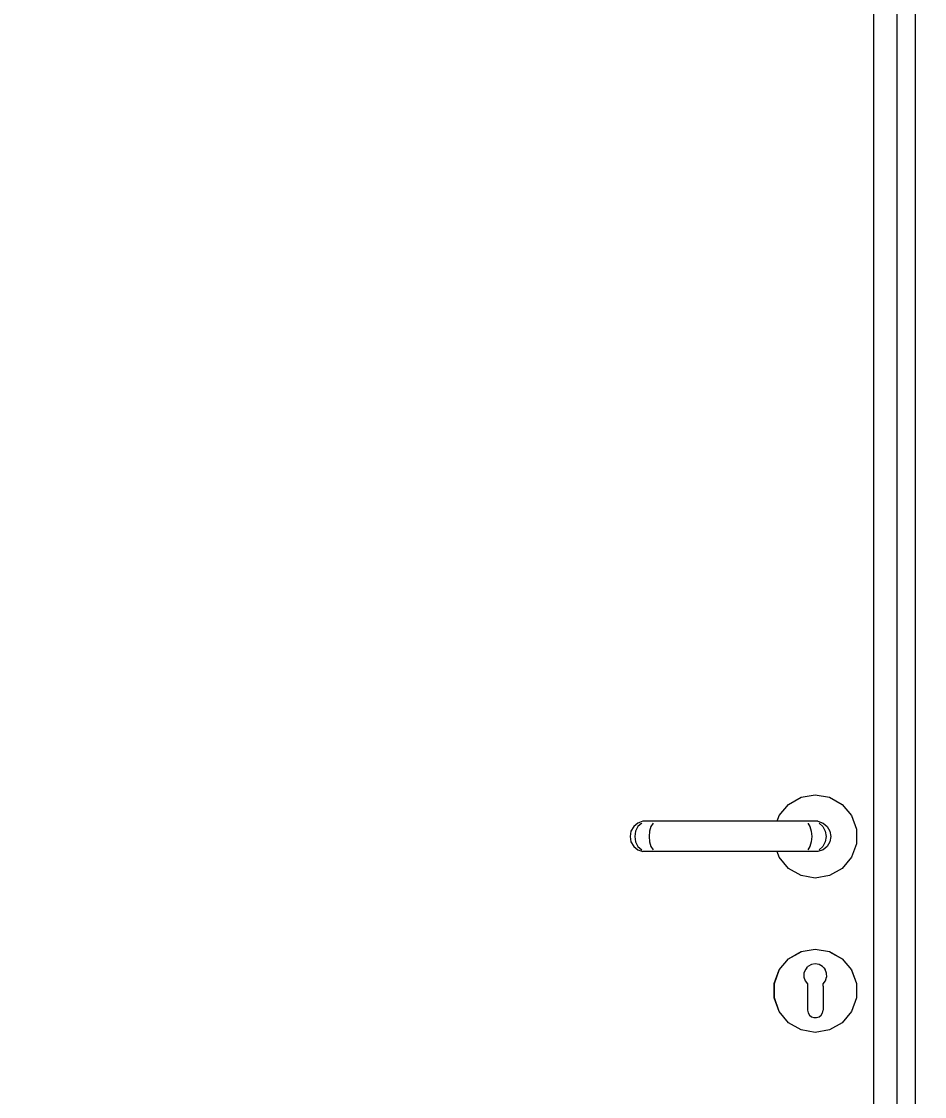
# Model space of a CAD drawing. Header units: millimetres. Extents: x -15634 to 67596, y -3027 to 55843.
# Drawn here: x 31552 to 32137, y 36227 to 36924 of the extents above; entities that cross this region are included whole.
import ezdxf

# ---------------------------------------------------------------- set-up
doc = ezdxf.new("R2010")
doc.units = ezdxf.units.MM
doc.header["$MEASUREMENT"] = 0
doc.set_wipeout_variables(frame=1)
doc.linetypes.add('Wipeout_Contour', pattern=[1000, 0, -1000])
doc.layers.add('Dimensioning - General', color=7, linetype='Continuous')
doc.layers.add('Structural - Bearing', color=7, linetype='Continuous')
for name, color, linetype, lineweight, true_color in [('Dimensioning - General_Pen_No__61', 7, 'Continuous', 20, 0x6a6a6a), ('Dimensioning - General_Pen_No__88', 7, 'Continuous', 20, 0xfd4435), ('Structural - Bearing_Pen_No__82', 7, 'Continuous', 20, 0xaaaaaa)]:
    doc.layers.add(name, color=color, linetype=linetype, lineweight=lineweight, true_color=true_color)
doc.styles.add('GENERATED_STYLE_6', font='calibril.ttf')
doc.dimstyles.new('GENERATED_STYLE__3', dxfattribs={"dimtxt": 195.999997, "dimasz": 106.4, "dimexe": 0.18, "dimexo": 0.0625, "dimgap": 0.09, "dimtad": 1, "dimdec": 0, "dimlfac": 0.1, "dimzin": 0, "dimdsep": 46, "dimtxsty": 'GENERATED_STYLE_6', "dimblk": 'ARROWHEAD_2', "dimblk1": 'ARROWHEAD_2', "dimblk2": 'ARROWHEAD_2', "dimcen": 0.09, "dimse1": 1, "dimse2": 1, "dimclrd": 256, "dimclre": 256, "dimclrt": 256, "dimadec": 0, "dimazin": 0, "dimtfac": 1, "dimtdec": 4, "dimtmove": 0, "dimatfit": 3, "dimfxl": 1, "dimtolj": 1, "dimtzin": 0, "dimarcsym": 0})

# ---------------------------------------------------------------- blocks, each defined once
blk = doc.blocks.new('*D155')
at = {"layer": 'Dimensioning - General_Pen_No__61', "color": 251, "linetype": 'Continuous', "lineweight": 20, "true_color": 0x6a6a6a, "transparency": 16777216}
for p, q in [((34964.93, 38036.02), (35104.93, 37955.19)), ((35139.93, 37995.6), (34929.93, 37995.6)), ((35034.93, 35295.6), (35034.93, 37995.6)), ((34964.93, 35336.02), (35104.93, 35255.19)), ((35139.93, 35295.6), (34929.93, 35295.6))]:
    blk.add_line(p, q, dxfattribs=at)
at = {"layer": 'Dimensioning - General_Pen_No__88', "color": 20, "lineweight": 20, "true_color": 0xfd4435, "transparency": 16777216, "char_height": 196, "attachment_point": 7, "rotation": 90, "style": 'GENERATED_STYLE_6'}
for s, insert in [('\\A1;{\\pql;\\fCalibri Light|b0|i0|c0|p34;20}', (34995.73, 37637.36)), ('\\A1;{\\pql;\\fCalibri Light|b0|i0|c0|p34;270}', (34995.73, 36407.27))]:
    blk.add_mtext(s, dxfattribs=dict(at, insert=insert))
blk = doc.blocks.new('ARROWHEAD_2')
at = {"color": 0, "linetype": 'Continuous', "lineweight": 0}
for p, q in [((-0.3781, -0.655), (0.3781, 0.655)), ((0, 0), (-1, 0))]:
    blk.add_line(p, q, dxfattribs=at)
blk = doc.blocks.new('*D203')
at = {"layer": 'Dimensioning - General_Pen_No__61', "color": 251, "linetype": 'Continuous', "lineweight": 20, "true_color": 0x6a6a6a, "transparency": 16777216}
for p, q in [((35514.93, 38036.02), (35654.93, 37955.19)), ((35689.93, 37995.6), (35479.93, 37995.6)), ((35584.93, 35295.6), (35584.93, 37995.6)), ((35514.93, 35336.02), (35654.93, 35255.19)), ((35689.93, 35295.6), (35479.93, 35295.6))]:
    blk.add_line(p, q, dxfattribs=at)
at = {"layer": 'Dimensioning - General_Pen_No__88', "color": 20, "lineweight": 20, "true_color": 0xfd4435, "transparency": 16777216, "char_height": 196, "attachment_point": 7, "rotation": 90, "style": 'GENERATED_STYLE_6'}
for s, insert in [('\\A1;{\\pql;\\fCalibri Light|b0|i0|c0|p34;20}', (35545.73, 37637.36)), ('\\A1;{\\pql;\\fCalibri Light|b0|i0|c0|p34;270}', (35545.73, 36407.27))]:
    blk.add_mtext(s, dxfattribs=dict(at, insert=insert))
blk = doc.blocks.new('*D228')
at = {"layer": 'Dimensioning - General_Pen_No__61', "color": 251, "linetype": 'Continuous', "lineweight": 20, "true_color": 0x6a6a6a, "transparency": 16777216}
for p, q in [((36064.93, 38236.02), (36204.93, 38155.19)), ((36239.93, 38195.6), (36029.93, 38195.6)), ((36134.93, 35295.6), (36134.93, 38195.6)), ((36064.93, 35336.02), (36204.93, 35255.19)), ((36239.93, 35295.6), (36029.93, 35295.6))]:
    blk.add_line(p, q, dxfattribs=at)
at = {"layer": 'Dimensioning - General_Pen_No__88', "color": 20, "lineweight": 20, "true_color": 0xfd4435, "transparency": 16777216, "insert": (36095.73, 36507.27), "char_height": 196, "attachment_point": 7, "rotation": 90, "style": 'GENERATED_STYLE_6'}
blk.add_mtext('\\A1;{\\pql;\\fCalibri Light|b0|i0|c0|p34;290}', dxfattribs=at)

msp = doc.modelspace()

# ---------------------------------------------------------------- wipeouts: each hides what was drawn before it
at = {"color": 254, "linetype": 'Wipeout_Contour', "lineweight": 0, "ltscale": 194323.521537}
msp.add_wipeout([(32119.37, 35395.6), (32131.37, 35395.6), (32131.37, 37482.6), (32119.37, 37470.6)], dxfattribs=at).dxf.layer = 'Structural - Bearing'
at = {"color": 254, "linetype": 'Wipeout_Contour', "lineweight": 0, "ltscale": 1309718.825247145}
msp.add_wipeout([(32041.66, 36385.76), (32042.98, 36382.1), (32049.01, 36374.92), (32057.13, 36370.23), (32066.37, 36368.6), (32075.6, 36370.23), (32083.72, 36374.92), (32089.75, 36382.1), (32092.96, 36390.92), (32092.96, 36400.29), (32089.75, 36409.1), (32083.72, 36416.29), (32075.6, 36420.98), (32066.37, 36422.6), (32057.13, 36420.98), (32049.01, 36416.29), (32042.98, 36409.1), (32041.66, 36405.45), (32068.1, 36405.45), (32071.37, 36404.26), (32074.03, 36402.03), (32075.76, 36399.02), (32076.37, 36395.6), (32075.76, 36392.18), (32074.03, 36389.18), (32071.37, 36386.94), (32068.1, 36385.76)], dxfattribs=at).dxf.layer = 'Structural - Bearing'
at = {"color": 254, "linetype": 'Wipeout_Contour', "lineweight": 0, "ltscale": 339057.299187}
msp.add_wipeout([(32059.95, 36309.39), (32060.93, 36310.53), (32057.17, 36320.88), (32049.08, 36316.21), (32059, 36304.39), (32058.98, 36304.44), (32059.04, 36307)], dxfattribs=at).dxf.layer = 'Structural - Bearing'
at = {"color": 254, "linetype": 'Wipeout_Contour', "lineweight": 0, "ltscale": 242071.835544}
msp.add_wipeout([(32057.17, 36270.33), (32061.51, 36282.27), (32061.37, 36283.1), (32061.37, 36289.65), (32049.08, 36275)], dxfattribs=at).dxf.layer = 'Structural - Bearing'

# ---------------------------------------------------------------- next in the draw order: linework, layer by layer
at = {"layer": 'Structural - Bearing_Pen_No__82', "color": 253, "linetype": 'Continuous', "lineweight": 20, "true_color": 0xaaaaaa}
for p, q in [((32049.01, 36416.29), (32057.13, 36420.98)), ((32057.13, 36420.98), (32066.37, 36422.6)), ((32066.37, 36422.6), (32075.6, 36420.98)), ((32075.6, 36420.98), (32083.72, 36416.29)), ((32042.98, 36409.1), (32049.01, 36416.29)), ((32083.72, 36416.29), (32089.75, 36409.1)), ((32089.75, 36409.1), (32092.96, 36400.29)), ((32092.96, 36400.29), (32092.96, 36390.92)), ((32092.96, 36390.92), (32089.75, 36382.1)), ((32049.01, 36374.92), (32042.98, 36382.1)), ((32089.75, 36382.1), (32083.72, 36374.92)), ((32057.13, 36370.23), (32049.01, 36374.92)), ((32083.72, 36374.92), (32075.6, 36370.23)), ((32066.37, 36368.6), (32057.13, 36370.23)), ((32075.6, 36370.23), (32066.37, 36368.6))]:
    msp.add_line(p, q, dxfattribs=at)

# ---------------------------------------------------------------- next in the draw order: wipeouts: each hides what was drawn before it
at = {"color": 254, "linetype": 'Wipeout_Contour', "lineweight": 0, "ltscale": 194452.61745}
msp.add_wipeout([(32181.37, 35395.6), (32181.37, 37532.6), (32131.37, 37482.6), (32131.37, 35395.6)], dxfattribs=at).dxf.layer = 'Structural - Bearing'
at = {"color": 254, "linetype": 'Wipeout_Contour', "lineweight": 0, "ltscale": 194255.923452}
msp.add_wipeout([(32104.37, 37455.6), (32104.37, 35395.6), (32119.37, 35395.6), (32119.37, 37455.6)], dxfattribs=at).dxf.layer = 'Structural - Bearing'
at = {"color": 254, "linetype": 'Wipeout_Contour', "lineweight": 0, "ltscale": 194060.074242}
msp.add_wipeout([(32065.91, 36405.45), (32068.84, 36404.26), (32071.37, 36404.26), (32068.1, 36405.45)], dxfattribs=at).dxf.layer = 'Structural - Bearing'
at = {"color": 254, "linetype": 'Wipeout_Contour', "lineweight": 0, "ltscale": 194043.012503}
msp.add_wipeout([(32073.32, 36395.6), (32072.78, 36392.18), (32075.76, 36392.18), (32076.37, 36395.6)], dxfattribs=at).dxf.layer = 'Structural - Bearing'
at = {"color": 254, "linetype": 'Wipeout_Contour', "lineweight": 0, "ltscale": 290588.113515}
msp.add_wipeout([(32059.79, 36302.02), (32059, 36304.39), (32049.08, 36316.21), (32043.07, 36309.05), (32061.37, 36298.49), (32061.37, 36300)], dxfattribs=at).dxf.layer = 'Structural - Bearing'
at = {"color": 254, "linetype": 'Wipeout_Contour', "lineweight": 0, "ltscale": 193660.831416}
msp.add_wipeout([(32061.37, 36289.65), (32061.37, 36292.72), (32043.07, 36282.15), (32049.08, 36275)], dxfattribs=at).dxf.layer = 'Structural - Bearing'

# ---------------------------------------------------------------- next in the draw order: linework, layer by layer
at = {"layer": 'Structural - Bearing_Pen_No__82', "color": 253, "linetype": 'Continuous', "lineweight": 20, "true_color": 0xaaaaaa}
for p, q in [((32131.37, 35395.6), (32131.37, 37482.6)), ((32119.37, 35395.6), (32119.37, 37470.6)), ((32104.37, 35395.6), (32104.37, 37455.6))]:
    msp.add_line(p, q, dxfattribs=at)

# ---------------------------------------------------------------- next in the draw order: wipeouts: each hides what was drawn before it
at = {"color": 254, "linetype": 'Wipeout_Contour', "lineweight": 0, "ltscale": 194062.362443}
msp.add_wipeout([(32068.84, 36404.26), (32071.23, 36402.03), (32074.03, 36402.03), (32071.37, 36404.26)], dxfattribs=at).dxf.layer = 'Structural - Bearing'
at = {"color": 254, "linetype": 'Wipeout_Contour', "lineweight": 0, "ltscale": 194030.448756}
msp.add_wipeout([(32072.78, 36392.18), (32071.23, 36389.18), (32074.03, 36389.18), (32075.76, 36392.18)], dxfattribs=at).dxf.layer = 'Structural - Bearing'
at = {"color": 254, "linetype": 'Wipeout_Contour', "lineweight": 0, "ltscale": 193760.297769}
msp.add_wipeout([(32049.01, 36316.29), (32049.08, 36316.21), (32057.17, 36320.88), (32057.13, 36320.98)], dxfattribs=at).dxf.layer = 'Structural - Bearing'

# ---------------------------------------------------------------- next in the draw order: wipeouts: each hides what was drawn before it
at = {"color": 254, "linetype": 'Wipeout_Contour', "lineweight": 0, "ltscale": 194060.002928}
msp.add_wipeout([(32071.23, 36402.03), (32072.78, 36399.02), (32075.76, 36399.02), (32074.03, 36402.03)], dxfattribs=at).dxf.layer = 'Structural - Bearing'
at = {"color": 254, "linetype": 'Wipeout_Contour', "lineweight": 0, "ltscale": 194017.081579}
msp.add_wipeout([(32071.23, 36389.18), (32068.84, 36386.94), (32071.37, 36386.94), (32074.03, 36389.18)], dxfattribs=at).dxf.layer = 'Structural - Bearing'
at = {"color": 254, "linetype": 'Wipeout_Contour', "lineweight": 0, "ltscale": 290662.234669}
msp.add_wipeout([(32061.62, 36311.33), (32063.85, 36312.59), (32066.37, 36313.03), (32066.37, 36322.5), (32057.17, 36320.88), (32060.93, 36310.53)], dxfattribs=at).dxf.layer = 'Structural - Bearing'

# ---------------------------------------------------------------- next in the draw order: wipeouts: each hides what was drawn before it
at = {"color": 254, "linetype": 'Wipeout_Contour', "lineweight": 0, "ltscale": 194048.061122}
msp.add_wipeout([(32059.77, 36405.45), (32061.46, 36404.26), (32068.84, 36404.26), (32065.91, 36405.45)], dxfattribs=at).dxf.layer = 'Structural - Bearing'
at = {"color": 254, "linetype": 'Wipeout_Contour', "lineweight": 0, "ltscale": 194053.276409}
msp.add_wipeout([(32075.76, 36399.02), (32072.78, 36399.02), (32073.32, 36395.6), (32076.37, 36395.6)], dxfattribs=at).dxf.layer = 'Structural - Bearing'
at = {"color": 254, "linetype": 'Wipeout_Contour', "lineweight": 0, "ltscale": 194004.526981}
msp.add_wipeout([(32068.84, 36386.94), (32065.91, 36385.76), (32068.1, 36385.76), (32071.37, 36386.94)], dxfattribs=at).dxf.layer = 'Structural - Bearing'
at = {"color": 254, "linetype": 'Wipeout_Contour', "lineweight": 0, "ltscale": 193792.679231}
msp.add_wipeout([(32057.13, 36320.98), (32057.17, 36320.88), (32066.37, 36322.5), (32066.37, 36322.6)], dxfattribs=at).dxf.layer = 'Structural - Bearing'
at = {"color": 254, "linetype": 'Wipeout_Contour', "lineweight": 0, "ltscale": 193702.850454}
msp.add_wipeout([(32061.37, 36296.49), (32061.37, 36298.49), (32043.07, 36309.05), (32039.88, 36300.28)], dxfattribs=at).dxf.layer = 'Structural - Bearing'

# ---------------------------------------------------------------- next in the draw order: wipeouts: each hides what was drawn before it
at = {"color": 254, "linetype": 'Wipeout_Contour', "lineweight": 0, "ltscale": 194048.443674}
msp.add_wipeout([(32068.84, 36404.26), (32061.46, 36404.26), (32062.83, 36402.03), (32071.23, 36402.03)], dxfattribs=at).dxf.layer = 'Structural - Bearing'
at = {"color": 254, "linetype": 'Wipeout_Contour', "lineweight": 0, "ltscale": 194026.913947}
msp.add_wipeout([(32064.04, 36395.6), (32063.73, 36392.18), (32072.78, 36392.18), (32073.32, 36395.6)], dxfattribs=at).dxf.layer = 'Structural - Bearing'
at = {"color": 254, "linetype": 'Wipeout_Contour', "lineweight": 0, "ltscale": 290692.045553}
msp.add_wipeout([(32068.89, 36312.59), (32071.11, 36311.33), (32071.8, 36310.53), (32075.57, 36320.88), (32066.37, 36322.5), (32066.37, 36313.03)], dxfattribs=at).dxf.layer = 'Structural - Bearing'
at = {"color": 254, "linetype": 'Wipeout_Contour', "lineweight": 0, "ltscale": 193723.839631}
msp.add_wipeout([(32042.98, 36309.1), (32043.07, 36309.05), (32049.08, 36316.21), (32049.01, 36316.29)], dxfattribs=at).dxf.layer = 'Structural - Bearing'
at = {"color": 254, "linetype": 'Wipeout_Contour', "lineweight": 0, "ltscale": 193670.840203}
msp.add_wipeout([(32061.37, 36292.72), (32061.37, 36294.72), (32039.88, 36290.93), (32043.07, 36282.15)], dxfattribs=at).dxf.layer = 'Structural - Bearing'

# ---------------------------------------------------------------- next in the draw order: wipeouts: each hides what was drawn before it
at = {"color": 254, "linetype": 'Wipeout_Contour', "lineweight": 0, "ltscale": 194044.66557}
msp.add_wipeout([(32071.23, 36402.03), (32062.83, 36402.03), (32063.73, 36399.02), (32072.78, 36399.02)], dxfattribs=at).dxf.layer = 'Structural - Bearing'
at = {"color": 254, "linetype": 'Wipeout_Contour', "lineweight": 0, "ltscale": 194015.109083}
msp.add_wipeout([(32062.83, 36389.18), (32071.23, 36389.18), (32072.78, 36392.18), (32063.73, 36392.18)], dxfattribs=at).dxf.layer = 'Structural - Bearing'
at = {"color": 254, "linetype": 'Wipeout_Contour', "lineweight": 0, "ltscale": 193817.085862}
msp.add_wipeout([(32066.37, 36322.6), (32066.37, 36322.5), (32075.57, 36320.88), (32075.6, 36320.98)], dxfattribs=at).dxf.layer = 'Structural - Bearing'
at = {"color": 254, "linetype": 'Wipeout_Contour', "lineweight": 0, "ltscale": 193684.828337}
msp.add_wipeout([(32061.37, 36294.72), (32061.37, 36296.49), (32039.88, 36300.28), (32039.88, 36290.93)], dxfattribs=at).dxf.layer = 'Structural - Bearing'
at = {"color": 254, "linetype": 'Wipeout_Contour', "lineweight": 0, "ltscale": 387325.600684}
msp.add_wipeout([(32061.67, 36281.39), (32061.51, 36282.27), (32057.17, 36270.33), (32066.37, 36268.7), (32066.37, 36278.18), (32065.5, 36278.18), (32063.87, 36278.77), (32062.54, 36279.89)], dxfattribs=at).dxf.layer = 'Structural - Bearing'

# ---------------------------------------------------------------- next in the draw order: linework, layer by layer
at = {"layer": 'Structural - Bearing_Pen_No__82', "color": 253, "linetype": 'Continuous', "lineweight": 20, "true_color": 0xaaaaaa}
for p, q in [((32068.1, 36405.45), (32071.37, 36404.26)), ((32057.13, 36320.98), (32066.37, 36322.6))]:
    msp.add_line(p, q, dxfattribs=at)

# ---------------------------------------------------------------- next in the draw order: wipeouts: each hides what was drawn before it
at = {"color": 254, "linetype": 'Wipeout_Contour', "lineweight": 0, "ltscale": 194027.479228}
msp.add_wipeout([(32059.77, 36405.45), (32051.6, 36405.45), (32052.03, 36404.26), (32061.46, 36404.26)], dxfattribs=at).dxf.layer = 'Structural - Bearing'
at = {"color": 254, "linetype": 'Wipeout_Contour', "lineweight": 0, "ltscale": 194037.178696}
msp.add_wipeout([(32072.78, 36399.02), (32063.73, 36399.02), (32064.04, 36395.6), (32073.32, 36395.6)], dxfattribs=at).dxf.layer = 'Structural - Bearing'
at = {"color": 254, "linetype": 'Wipeout_Contour', "lineweight": 0, "ltscale": 194003.159585}
msp.add_wipeout([(32062.83, 36389.18), (32061.46, 36386.94), (32068.84, 36386.94), (32071.23, 36389.18)], dxfattribs=at).dxf.layer = 'Structural - Bearing'
at = {"color": 254, "linetype": 'Wipeout_Contour', "lineweight": 0, "ltscale": 339139.432619}
msp.add_wipeout([(32072.78, 36309.39), (32073.7, 36307), (32073.76, 36304.44), (32073.74, 36304.39), (32083.66, 36316.21), (32075.57, 36320.88), (32071.8, 36310.53)], dxfattribs=at).dxf.layer = 'Structural - Bearing'
at = {"color": 254, "linetype": 'Wipeout_Contour', "lineweight": 0, "ltscale": 193687.701168}
msp.add_wipeout([(32039.78, 36300.29), (32039.88, 36300.28), (32043.07, 36309.05), (32042.98, 36309.1)], dxfattribs=at).dxf.layer = 'Structural - Bearing'
at = {"color": 254, "linetype": 'Wipeout_Contour', "lineweight": 0, "ltscale": 387361.535853}
msp.add_wipeout([(32067.24, 36278.18), (32066.37, 36278.18), (32066.37, 36268.7), (32075.57, 36270.33), (32071.22, 36282.27), (32071.07, 36281.39), (32070.2, 36279.89), (32068.87, 36278.77)], dxfattribs=at).dxf.layer = 'Structural - Bearing'
at = {"color": 254, "linetype": 'Wipeout_Contour', "lineweight": 0, "ltscale": 193622.476908}
msp.add_wipeout([(32057.13, 36270.23), (32057.17, 36270.33), (32049.08, 36275), (32049.01, 36274.92)], dxfattribs=at).dxf.layer = 'Structural - Bearing'

# ---------------------------------------------------------------- next in the draw order: linework, layer by layer
at = {"layer": 'Structural - Bearing_Pen_No__82', "color": 253, "linetype": 'Continuous', "lineweight": 20, "true_color": 0xaaaaaa}
for p, q in [((32068.84, 36404.26), (32071.23, 36402.03)), ((32071.23, 36402.03), (32072.78, 36399.02)), ((32071.37, 36404.26), (32074.03, 36402.03)), ((32074.03, 36402.03), (32075.76, 36399.02)), ((32072.78, 36399.02), (32073.32, 36395.6)), ((32073.32, 36395.6), (32072.78, 36392.18)), ((32075.76, 36392.18), (32074.03, 36389.18)), ((32075.76, 36399.02), (32076.37, 36395.6)), ((32076.37, 36395.6), (32075.76, 36392.18)), ((32042.98, 36309.1), (32049.01, 36316.29))]:
    msp.add_line(p, q, dxfattribs=at)

# ---------------------------------------------------------------- next in the draw order: wipeouts: each hides what was drawn before it
at = {"color": 254, "linetype": 'Wipeout_Contour', "lineweight": 0, "ltscale": 194024.865981}
msp.add_wipeout([(32061.46, 36404.26), (32052.03, 36404.26), (32052.38, 36402.03), (32062.83, 36402.03)], dxfattribs=at).dxf.layer = 'Structural - Bearing'
at = {"color": 254, "linetype": 'Wipeout_Contour', "lineweight": 0, "ltscale": 193999.929003}
msp.add_wipeout([(32064.04, 36395.6), (32052.68, 36395.6), (32052.6, 36392.18), (32063.73, 36392.18)], dxfattribs=at).dxf.layer = 'Structural - Bearing'
at = {"color": 254, "linetype": 'Wipeout_Contour', "lineweight": 0, "ltscale": 193992.510433}
msp.add_wipeout([(32061.46, 36386.94), (32059.77, 36385.76), (32065.91, 36385.76), (32068.84, 36386.94)], dxfattribs=at).dxf.layer = 'Structural - Bearing'
at = {"color": 254, "linetype": 'Wipeout_Contour', "lineweight": 0, "ltscale": 193830.567985}
msp.add_wipeout([(32075.6, 36320.98), (32075.57, 36320.88), (32083.66, 36316.21), (32083.72, 36316.29)], dxfattribs=at).dxf.layer = 'Structural - Bearing'
at = {"color": 254, "linetype": 'Wipeout_Contour', "lineweight": 0, "ltscale": 242128.09115}
msp.add_wipeout([(32083.66, 36275), (32071.37, 36289.65), (32071.37, 36283.1), (32071.22, 36282.27), (32075.57, 36270.33)], dxfattribs=at).dxf.layer = 'Structural - Bearing'
at = {"color": 254, "linetype": 'Wipeout_Contour', "lineweight": 0, "ltscale": 193621.537124}
msp.add_wipeout([(32049.01, 36274.92), (32049.08, 36275), (32043.07, 36282.15), (32042.98, 36282.1)], dxfattribs=at).dxf.layer = 'Structural - Bearing'
at = {"color": 254, "linetype": 'Wipeout_Contour', "lineweight": 0, "ltscale": 193635.972151}
msp.add_wipeout([(32066.37, 36268.6), (32066.37, 36268.7), (32057.17, 36270.33), (32057.13, 36270.23)], dxfattribs=at).dxf.layer = 'Structural - Bearing'

# ---------------------------------------------------------------- next in the draw order: linework, layer by layer
at = {"layer": 'Structural - Bearing_Pen_No__82', "color": 253, "linetype": 'Continuous', "lineweight": 20, "true_color": 0xaaaaaa}
for p, q in [((32072.78, 36392.18), (32071.23, 36389.18)), ((32071.37, 36386.94), (32068.1, 36385.76)), ((32071.23, 36389.18), (32068.84, 36386.94)), ((32074.03, 36389.18), (32071.37, 36386.94)), ((32066.37, 36322.6), (32075.6, 36320.98))]:
    msp.add_line(p, q, dxfattribs=at)

# ---------------------------------------------------------------- next in the draw order: wipeouts: each hides what was drawn before it
at = {"color": 254, "linetype": 'Wipeout_Contour', "lineweight": 0, "ltscale": 194018.864106}
msp.add_wipeout([(32062.83, 36402.03), (32052.38, 36402.03), (32052.6, 36399.02), (32063.73, 36399.02)], dxfattribs=at).dxf.layer = 'Structural - Bearing'
at = {"color": 254, "linetype": 'Wipeout_Contour', "lineweight": 0, "ltscale": 193989.303727}
msp.add_wipeout([(32063.73, 36392.18), (32052.6, 36392.18), (32052.38, 36389.18), (32062.83, 36389.18)], dxfattribs=at).dxf.layer = 'Structural - Bearing'
at = {"color": 254, "linetype": 'Wipeout_Contour', "lineweight": 0, "ltscale": 290675.029806}
msp.add_wipeout([(32072.95, 36302.02), (32071.37, 36300), (32071.37, 36298.49), (32089.66, 36309.05), (32083.66, 36316.21), (32073.74, 36304.39)], dxfattribs=at).dxf.layer = 'Structural - Bearing'
at = {"color": 254, "linetype": 'Wipeout_Contour', "lineweight": 0, "ltscale": 193633.266416}
msp.add_wipeout([(32042.98, 36282.1), (32043.07, 36282.15), (32039.88, 36290.93), (32039.78, 36290.92)], dxfattribs=at).dxf.layer = 'Structural - Bearing'
at = {"color": 254, "linetype": 'Wipeout_Contour', "lineweight": 0, "ltscale": 193660.397956}
msp.add_wipeout([(32075.6, 36270.23), (32075.57, 36270.33), (32066.37, 36268.7), (32066.37, 36268.6)], dxfattribs=at).dxf.layer = 'Structural - Bearing'

# ---------------------------------------------------------------- next in the draw order: linework, layer by layer
at = {"layer": 'Structural - Bearing_Pen_No__82', "color": 253, "linetype": 'Continuous', "lineweight": 20, "true_color": 0xaaaaaa}
for p, q in [((32065.91, 36405.45), (32059.77, 36405.45)), ((32068.1, 36405.45), (32065.91, 36405.45)), ((32049.01, 36274.92), (32042.98, 36282.1)), ((32066.37, 36268.6), (32057.13, 36270.23))]:
    msp.add_line(p, q, dxfattribs=at)

# ---------------------------------------------------------------- next in the draw order: wipeouts: each hides what was drawn before it
at = {"color": 254, "linetype": 'Wipeout_Contour', "lineweight": 0, "ltscale": 193908.937411}
msp.add_wipeout([(32051.6, 36405.45), (31971.14, 36405.45), (31970.71, 36404.26), (32052.03, 36404.26)], dxfattribs=at).dxf.layer = 'Structural - Bearing'
at = {"color": 254, "linetype": 'Wipeout_Contour', "lineweight": 0, "ltscale": 194010.195165}
msp.add_wipeout([(32063.73, 36399.02), (32052.6, 36399.02), (32052.68, 36395.6), (32064.04, 36395.6)], dxfattribs=at).dxf.layer = 'Structural - Bearing'
at = {"color": 254, "linetype": 'Wipeout_Contour', "lineweight": 0, "ltscale": 193979.576432}
msp.add_wipeout([(32062.83, 36389.18), (32052.38, 36389.18), (32052.03, 36386.94), (32061.46, 36386.94)], dxfattribs=at).dxf.layer = 'Structural - Bearing'
at = {"color": 254, "linetype": 'Wipeout_Contour', "lineweight": 0, "ltscale": 193831.506789}
msp.add_wipeout([(32083.72, 36316.29), (32083.66, 36316.21), (32089.66, 36309.05), (32089.75, 36309.1)], dxfattribs=at).dxf.layer = 'Structural - Bearing'
at = {"color": 254, "linetype": 'Wipeout_Contour', "lineweight": 0, "ltscale": 193656.247514}
msp.add_wipeout([(32039.78, 36290.92), (32039.88, 36290.93), (32039.88, 36300.28), (32039.78, 36300.29)], dxfattribs=at).dxf.layer = 'Structural - Bearing'

# ---------------------------------------------------------------- next in the draw order: linework, layer by layer
at = {"layer": 'Structural - Bearing_Pen_No__82', "color": 253, "linetype": 'Continuous', "lineweight": 20, "true_color": 0xaaaaaa}
for p, q in [((32061.46, 36404.26), (32062.83, 36402.03)), ((32062.83, 36402.03), (32063.73, 36399.02)), ((32063.73, 36399.02), (32064.04, 36395.6)), ((32064.04, 36395.6), (32063.73, 36392.18)), ((32068.1, 36385.76), (32065.91, 36385.76)), ((32039.78, 36300.29), (32042.98, 36309.1)), ((32039.78, 36290.92), (32039.78, 36300.29)), ((32042.98, 36282.1), (32039.78, 36290.92))]:
    msp.add_line(p, q, dxfattribs=at)

# ---------------------------------------------------------------- next in the draw order: wipeouts: each hides what was drawn before it
at = {"color": 254, "linetype": 'Wipeout_Contour', "lineweight": 0, "ltscale": 193903.801272}
msp.add_wipeout([(32052.03, 36404.26), (31970.71, 36404.26), (31970.36, 36402.03), (32052.38, 36402.03)], dxfattribs=at).dxf.layer = 'Structural - Bearing'
at = {"color": 254, "linetype": 'Wipeout_Contour', "lineweight": 0, "ltscale": 193876.005895}
msp.add_wipeout([(32052.68, 36395.6), (31970.05, 36395.6), (31970.13, 36392.18), (32052.6, 36392.18)], dxfattribs=at).dxf.layer = 'Structural - Bearing'
at = {"color": 254, "linetype": 'Wipeout_Contour', "lineweight": 0, "ltscale": 193971.922672}
msp.add_wipeout([(32061.46, 36386.94), (32052.03, 36386.94), (32051.6, 36385.76), (32059.77, 36385.76)], dxfattribs=at).dxf.layer = 'Structural - Bearing'
at = {"color": 254, "linetype": 'Wipeout_Contour', "lineweight": 0, "ltscale": 193782.208098}
msp.add_wipeout([(32071.37, 36298.49), (32071.37, 36296.49), (32092.86, 36300.28), (32089.66, 36309.05)], dxfattribs=at).dxf.layer = 'Structural - Bearing'

# ---------------------------------------------------------------- next in the draw order: linework, layer by layer
at = {"layer": 'Structural - Bearing_Pen_No__82', "color": 253, "linetype": 'Continuous', "lineweight": 20, "true_color": 0xaaaaaa}
for p, q in [((32063.73, 36392.18), (32062.83, 36389.18)), ((32065.91, 36385.76), (32059.77, 36385.76)), ((32062.83, 36389.18), (32061.46, 36386.94))]:
    msp.add_line(p, q, dxfattribs=at)

# ---------------------------------------------------------------- next in the draw order: wipeouts: each hides what was drawn before it
at = {"color": 254, "linetype": 'Wipeout_Contour', "lineweight": 0, "ltscale": 193895.931885}
msp.add_wipeout([(32052.38, 36402.03), (31970.36, 36402.03), (31970.13, 36399.02), (32052.6, 36399.02)], dxfattribs=at).dxf.layer = 'Structural - Bearing'
at = {"color": 254, "linetype": 'Wipeout_Contour', "lineweight": 0, "ltscale": 193866.352786}
msp.add_wipeout([(32052.6, 36392.18), (31970.13, 36392.18), (31970.36, 36389.18), (32052.38, 36389.18)], dxfattribs=at).dxf.layer = 'Structural - Bearing'
at = {"color": 254, "linetype": 'Wipeout_Contour', "lineweight": 0, "ltscale": 193819.789121}
msp.add_wipeout([(32089.75, 36309.1), (32089.66, 36309.05), (32092.86, 36300.28), (32092.96, 36300.29)], dxfattribs=at).dxf.layer = 'Structural - Bearing'

# ---------------------------------------------------------------- next in the draw order: linework, layer by layer
at = {"layer": 'Structural - Bearing_Pen_No__82', "color": 253, "linetype": 'Continuous', "lineweight": 20, "true_color": 0xaaaaaa}
for p, q in [((32041.66, 36405.45), (32042.98, 36409.1)), ((32059.77, 36405.45), (32051.6, 36405.45)), ((32083.72, 36316.29), (32089.75, 36309.1))]:
    msp.add_line(p, q, dxfattribs=at)

# ---------------------------------------------------------------- next in the draw order: wipeouts: each hides what was drawn before it
at = {"color": 254, "linetype": 'Wipeout_Contour', "lineweight": 0, "ltscale": 193790.415583}
msp.add_wipeout([(31971.14, 36405.45), (31962.97, 36405.45), (31961.28, 36404.26), (31970.71, 36404.26)], dxfattribs=at).dxf.layer = 'Structural - Bearing'
at = {"color": 254, "linetype": 'Wipeout_Contour', "lineweight": 0, "ltscale": 193886.278608}
msp.add_wipeout([(32052.6, 36399.02), (31970.13, 36399.02), (31970.05, 36395.6), (32052.68, 36395.6)], dxfattribs=at).dxf.layer = 'Structural - Bearing'
at = {"color": 254, "linetype": 'Wipeout_Contour', "lineweight": 0, "ltscale": 193858.483463}
msp.add_wipeout([(32052.38, 36389.18), (31970.36, 36389.18), (31970.71, 36386.94), (32052.03, 36386.94)], dxfattribs=at).dxf.layer = 'Structural - Bearing'
at = {"color": 254, "linetype": 'Wipeout_Contour', "lineweight": 0, "ltscale": 193768.229407}
msp.add_wipeout([(32071.37, 36296.49), (32071.37, 36294.72), (32092.86, 36290.93), (32092.86, 36300.28)], dxfattribs=at).dxf.layer = 'Structural - Bearing'

# ---------------------------------------------------------------- next in the draw order: wipeouts: each hides what was drawn before it
at = {"color": 254, "linetype": 'Wipeout_Contour', "lineweight": 0, "ltscale": 193782.759338}
msp.add_wipeout([(31970.71, 36404.26), (31961.28, 36404.26), (31959.9, 36402.03), (31970.36, 36402.03)], dxfattribs=at).dxf.layer = 'Structural - Bearing'
at = {"color": 254, "linetype": 'Wipeout_Contour', "lineweight": 0, "ltscale": 193752.108805}
msp.add_wipeout([(31970.05, 36395.6), (31958.69, 36395.6), (31959, 36392.18), (31970.13, 36392.18)], dxfattribs=at).dxf.layer = 'Structural - Bearing'
at = {"color": 254, "linetype": 'Wipeout_Contour', "lineweight": 0, "ltscale": 193853.346889}
msp.add_wipeout([(32052.03, 36386.94), (31970.71, 36386.94), (31971.14, 36385.76), (32051.6, 36385.76)], dxfattribs=at).dxf.layer = 'Structural - Bearing'
at = {"color": 254, "linetype": 'Wipeout_Contour', "lineweight": 0, "ltscale": 193750.216221}
msp.add_wipeout([(32071.37, 36294.72), (32071.37, 36292.72), (32089.66, 36282.15), (32092.86, 36290.93)], dxfattribs=at).dxf.layer = 'Structural - Bearing'

# ---------------------------------------------------------------- next in the draw order: linework, layer by layer
at = {"layer": 'Structural - Bearing_Pen_No__82', "color": 253, "linetype": 'Continuous', "lineweight": 20, "true_color": 0xaaaaaa}
for p, q in [((32042.98, 36382.1), (32041.66, 36385.76)), ((32059.77, 36385.76), (32051.6, 36385.76))]:
    msp.add_line(p, q, dxfattribs=at)

# ---------------------------------------------------------------- next in the draw order: wipeouts: each hides what was drawn before it
at = {"color": 254, "linetype": 'Wipeout_Contour', "lineweight": 0, "ltscale": 193773.024557}
msp.add_wipeout([(31970.36, 36402.03), (31959.9, 36402.03), (31959, 36399.02), (31970.13, 36399.02)], dxfattribs=at).dxf.layer = 'Structural - Bearing'
at = {"color": 254, "linetype": 'Wipeout_Contour', "lineweight": 0, "ltscale": 193743.426736}
msp.add_wipeout([(31970.13, 36392.18), (31959, 36392.18), (31959.9, 36389.18), (31970.36, 36389.18)], dxfattribs=at).dxf.layer = 'Structural - Bearing'
at = {"color": 254, "linetype": 'Wipeout_Contour', "lineweight": 0, "ltscale": 193728.267616}
msp.add_wipeout([(32071.37, 36292.72), (32071.37, 36289.65), (32083.66, 36275), (32089.66, 36282.15)], dxfattribs=at).dxf.layer = 'Structural - Bearing'

# ---------------------------------------------------------------- next in the draw order: linework, layer by layer
at = {"layer": 'Structural - Bearing_Pen_No__82', "color": 253, "linetype": 'Continuous', "lineweight": 20, "true_color": 0xaaaaaa}
msp.add_line((32051.6, 36405.45), (31971.14, 36405.45), dxfattribs=at)

# ---------------------------------------------------------------- next in the draw order: wipeouts: each hides what was drawn before it
at = {"color": 254, "linetype": 'Wipeout_Contour', "lineweight": 0, "ltscale": 193769.868748}
msp.add_wipeout([(31953.89, 36404.26), (31961.28, 36404.26), (31962.97, 36405.45), (31956.82, 36405.45)], dxfattribs=at).dxf.layer = 'Structural - Bearing'
at = {"color": 254, "linetype": 'Wipeout_Contour', "lineweight": 0, "ltscale": 193762.38807}
msp.add_wipeout([(31970.13, 36399.02), (31959, 36399.02), (31958.69, 36395.6), (31970.05, 36395.6)], dxfattribs=at).dxf.layer = 'Structural - Bearing'
at = {"color": 254, "linetype": 'Wipeout_Contour', "lineweight": 0, "ltscale": 193737.413268}
msp.add_wipeout([(31970.36, 36389.18), (31959.9, 36389.18), (31961.28, 36386.94), (31970.71, 36386.94)], dxfattribs=at).dxf.layer = 'Structural - Bearing'
at = {"color": 254, "linetype": 'Wipeout_Contour', "lineweight": 0, "ltscale": 193796.826645}
msp.add_wipeout([(32092.96, 36300.29), (32092.86, 36300.28), (32092.86, 36290.93), (32092.96, 36290.92)], dxfattribs=at).dxf.layer = 'Structural - Bearing'
at = {"color": 254, "linetype": 'Wipeout_Contour', "lineweight": 0, "ltscale": 193692.795609}
msp.add_wipeout([(32083.72, 36274.92), (32083.66, 36275), (32075.57, 36270.33), (32075.6, 36270.23)], dxfattribs=at).dxf.layer = 'Structural - Bearing'

# ---------------------------------------------------------------- next in the draw order: linework, layer by layer
at = {"layer": 'Structural - Bearing_Pen_No__82', "color": 253, "linetype": 'Continuous', "lineweight": 20, "true_color": 0xaaaaaa}
for p, q in [((32089.75, 36309.1), (32092.96, 36300.29)), ((32075.6, 36270.23), (32066.37, 36268.6))]:
    msp.add_line(p, q, dxfattribs=at)

# ---------------------------------------------------------------- next in the draw order: wipeouts: each hides what was drawn before it
at = {"color": 254, "linetype": 'Wipeout_Contour', "lineweight": 0, "ltscale": 193759.223042}
msp.add_wipeout([(31953.89, 36404.26), (31951.51, 36402.03), (31959.9, 36402.03), (31961.28, 36404.26)], dxfattribs=at).dxf.layer = 'Structural - Bearing'
at = {"color": 254, "linetype": 'Wipeout_Contour', "lineweight": 0, "ltscale": 193725.172796}
msp.add_wipeout([(31949.41, 36395.6), (31949.95, 36392.18), (31959, 36392.18), (31958.69, 36395.6)], dxfattribs=at).dxf.layer = 'Structural - Bearing'
at = {"color": 254, "linetype": 'Wipeout_Contour', "lineweight": 0, "ltscale": 193734.791093}
msp.add_wipeout([(31970.71, 36386.94), (31961.28, 36386.94), (31962.97, 36385.76), (31971.14, 36385.76)], dxfattribs=at).dxf.layer = 'Structural - Bearing'
at = {"color": 254, "linetype": 'Wipeout_Contour', "lineweight": 0, "ltscale": 1210805.55031971}
msp.add_wipeout([(32058.98, 36304.44), (32059.79, 36302.02), (32061.37, 36300), (32061.37, 36283.1), (32061.67, 36281.39), (32062.54, 36279.89), (32063.87, 36278.77), (32065.5, 36278.18), (32067.24, 36278.18), (32068.87, 36278.77), (32070.2, 36279.89), (32071.07, 36281.39), (32071.37, 36283.1), (32071.37, 36300), (32072.95, 36302.02), (32073.76, 36304.44), (32073.7, 36307), (32072.78, 36309.39), (32071.11, 36311.33), (32068.89, 36312.59), (32066.37, 36313.03), (32063.85, 36312.59), (32061.62, 36311.33), (32059.95, 36309.39), (32059.04, 36307)], dxfattribs=at).dxf.layer = 'Structural - Bearing'
at = {"color": 254, "linetype": 'Wipeout_Contour', "lineweight": 0, "ltscale": 193765.390363}
msp.add_wipeout([(32092.96, 36290.92), (32092.86, 36290.93), (32089.66, 36282.15), (32089.75, 36282.1)], dxfattribs=at).dxf.layer = 'Structural - Bearing'

# ---------------------------------------------------------------- next in the draw order: linework, layer by layer
at = {"layer": 'Structural - Bearing_Pen_No__82', "color": 253, "linetype": 'Continuous', "lineweight": 20, "true_color": 0xaaaaaa}
for p, q in [((32051.6, 36385.76), (31971.14, 36385.76)), ((32049.01, 36316.29), (32057.13, 36320.98)), ((32075.6, 36320.98), (32083.72, 36316.29)), ((32059.95, 36309.39), (32059.04, 36307)), ((32060.93, 36310.53), (32059.95, 36309.39)), ((32060.93, 36310.53), (32061.62, 36311.33)), ((32063.85, 36312.59), (32061.62, 36311.33)), ((32066.37, 36313.03), (32063.85, 36312.59)), ((32068.89, 36312.59), (32066.37, 36313.03)), ((32071.11, 36311.33), (32068.89, 36312.59)), ((32071.8, 36310.53), (32071.11, 36311.33)), ((32071.8, 36310.53), (32072.78, 36309.39)), ((32073.7, 36307), (32072.78, 36309.39)), ((32059.04, 36307), (32058.98, 36304.44)), ((32059, 36304.39), (32059.79, 36302.02)), ((32059.79, 36302.02), (32061.37, 36300)), ((32071.37, 36300), (32072.95, 36302.02)), ((32072.95, 36302.02), (32073.74, 36304.39)), ((32073.76, 36304.44), (32073.7, 36307)), ((32061.37, 36300), (32061.37, 36298.49)), ((32061.37, 36298.49), (32061.37, 36296.49)), ((32061.37, 36296.49), (32061.37, 36294.72)), ((32061.37, 36294.72), (32061.37, 36292.72)), ((32071.37, 36298.49), (32071.37, 36300)), ((32071.37, 36298.49), (32071.37, 36296.49)), ((32071.37, 36296.49), (32071.37, 36294.72)), ((32071.37, 36294.72), (32071.37, 36292.72)), ((32092.96, 36300.29), (32092.96, 36290.92)), ((32061.37, 36292.72), (32061.37, 36289.65)), ((32061.37, 36289.65), (32061.37, 36283.1)), ((32071.37, 36292.72), (32071.37, 36289.65)), ((32071.37, 36289.65), (32071.37, 36283.1)), ((32061.37, 36283.1), (32061.51, 36282.27)), ((32061.51, 36282.27), (32061.67, 36281.39)), ((32061.67, 36281.39), (32062.54, 36279.89)), ((32070.2, 36279.89), (32071.07, 36281.39)), ((32071.07, 36281.39), (32071.22, 36282.27)), ((32071.22, 36282.27), (32071.37, 36283.1)), ((32057.13, 36270.23), (32049.01, 36274.92)), ((32062.54, 36279.89), (32063.87, 36278.77)), ((32063.87, 36278.77), (32065.5, 36278.18)), ((32065.5, 36278.18), (32066.37, 36278.18)), ((32066.37, 36278.18), (32067.24, 36278.18)), ((32067.24, 36278.18), (32068.87, 36278.77)), ((32068.87, 36278.77), (32070.2, 36279.89))]:
    msp.add_line(p, q, dxfattribs=at)

# ---------------------------------------------------------------- next in the draw order: wipeouts: each hides what was drawn before it
at = {"color": 254, "linetype": 'Wipeout_Contour', "lineweight": 0, "ltscale": 193747.269383}
msp.add_wipeout([(31951.51, 36402.03), (31949.95, 36399.02), (31959, 36399.02), (31959.9, 36402.03)], dxfattribs=at).dxf.layer = 'Structural - Bearing'
at = {"color": 254, "linetype": 'Wipeout_Contour', "lineweight": 0, "ltscale": 193717.667667}
msp.add_wipeout([(31949.95, 36392.18), (31951.51, 36389.18), (31959.9, 36389.18), (31959, 36392.18)], dxfattribs=at).dxf.layer = 'Structural - Bearing'
at = {"color": 254, "linetype": 'Wipeout_Contour', "lineweight": 0, "ltscale": 193729.25941}
msp.add_wipeout([(32089.75, 36282.1), (32089.66, 36282.15), (32083.66, 36275), (32083.72, 36274.92)], dxfattribs=at).dxf.layer = 'Structural - Bearing'

# ---------------------------------------------------------------- next in the draw order: linework, layer by layer
at = {"layer": 'Structural - Bearing_Pen_No__82', "color": 253, "linetype": 'Continuous', "lineweight": 20, "true_color": 0xaaaaaa}
for p, q in [((31971.14, 36405.45), (31962.97, 36405.45)), ((32092.96, 36290.92), (32089.75, 36282.1)), ((32089.75, 36282.1), (32083.72, 36274.92)), ((32083.72, 36274.92), (32075.6, 36270.23))]:
    msp.add_line(p, q, dxfattribs=at)

# ---------------------------------------------------------------- next in the draw order: wipeouts: each hides what was drawn before it
at = {"color": 254, "linetype": 'Wipeout_Contour', "lineweight": 0, "ltscale": 193757.878539}
msp.add_wipeout([(31951.37, 36404.26), (31953.89, 36404.26), (31956.82, 36405.45), (31954.63, 36405.45)], dxfattribs=at).dxf.layer = 'Structural - Bearing'
at = {"color": 254, "linetype": 'Wipeout_Contour', "lineweight": 0, "ltscale": 193735.453475}
msp.add_wipeout([(31949.95, 36399.02), (31949.41, 36395.6), (31958.69, 36395.6), (31959, 36399.02)], dxfattribs=at).dxf.layer = 'Structural - Bearing'
at = {"color": 254, "linetype": 'Wipeout_Contour', "lineweight": 0, "ltscale": 193713.871506}
msp.add_wipeout([(31959.9, 36389.18), (31951.51, 36389.18), (31953.89, 36386.94), (31961.28, 36386.94)], dxfattribs=at).dxf.layer = 'Structural - Bearing'

# ---------------------------------------------------------------- next in the draw order: linework, layer by layer
at = {"layer": 'Structural - Bearing_Pen_No__82', "color": 253, "linetype": 'Continuous', "lineweight": 20, "true_color": 0xaaaaaa}
for p, q in [((31959.9, 36402.03), (31959, 36399.02)), ((31961.28, 36404.26), (31959.9, 36402.03)), ((31959, 36399.02), (31958.69, 36395.6)), ((31958.69, 36395.6), (31959, 36392.18))]:
    msp.add_line(p, q, dxfattribs=at)

# ---------------------------------------------------------------- next in the draw order: wipeouts: each hides what was drawn before it
at = {"color": 254, "linetype": 'Wipeout_Contour', "lineweight": 0, "ltscale": 193745.331884}
msp.add_wipeout([(31951.37, 36404.26), (31948.71, 36402.03), (31951.51, 36402.03), (31953.89, 36404.26)], dxfattribs=at).dxf.layer = 'Structural - Bearing'
at = {"color": 254, "linetype": 'Wipeout_Contour', "lineweight": 0, "ltscale": 193709.107584}
msp.add_wipeout([(31946.37, 36395.6), (31946.97, 36392.18), (31949.95, 36392.18), (31949.41, 36395.6)], dxfattribs=at).dxf.layer = 'Structural - Bearing'
at = {"color": 254, "linetype": 'Wipeout_Contour', "lineweight": 0, "ltscale": 193714.238385}
msp.add_wipeout([(31961.28, 36386.94), (31953.89, 36386.94), (31956.82, 36385.76), (31962.97, 36385.76)], dxfattribs=at).dxf.layer = 'Structural - Bearing'

# ---------------------------------------------------------------- next in the draw order: linework, layer by layer
at = {"layer": 'Structural - Bearing_Pen_No__82', "color": 253, "linetype": 'Continuous', "lineweight": 20, "true_color": 0xaaaaaa}
for p, q in [((31962.97, 36405.45), (31956.82, 36405.45)), ((31971.14, 36385.76), (31962.97, 36385.76))]:
    msp.add_line(p, q, dxfattribs=at)

# ---------------------------------------------------------------- next in the draw order: wipeouts: each hides what was drawn before it
at = {"color": 254, "linetype": 'Wipeout_Contour', "lineweight": 0, "ltscale": 193731.963326}
msp.add_wipeout([(31946.97, 36399.02), (31949.95, 36399.02), (31951.51, 36402.03), (31948.71, 36402.03)], dxfattribs=at).dxf.layer = 'Structural - Bearing'
at = {"color": 254, "linetype": 'Wipeout_Contour', "lineweight": 0, "ltscale": 193702.359291}
msp.add_wipeout([(31946.97, 36392.18), (31948.71, 36389.18), (31951.51, 36389.18), (31949.95, 36392.18)], dxfattribs=at).dxf.layer = 'Structural - Bearing'

# ---------------------------------------------------------------- next in the draw order: linework, layer by layer
at = {"layer": 'Structural - Bearing_Pen_No__82', "color": 253, "linetype": 'Continuous', "lineweight": 20, "true_color": 0xaaaaaa}
for p, q in [((31954.63, 36405.45), (31951.37, 36404.26)), ((31956.82, 36405.45), (31954.63, 36405.45))]:
    msp.add_line(p, q, dxfattribs=at)

# ---------------------------------------------------------------- next in the draw order: wipeouts: each hides what was drawn before it
at = {"color": 254, "linetype": 'Wipeout_Contour', "lineweight": 0, "ltscale": 193719.389108}
msp.add_wipeout([(31946.97, 36399.02), (31946.37, 36395.6), (31949.41, 36395.6), (31949.95, 36399.02)], dxfattribs=at).dxf.layer = 'Structural - Bearing'
at = {"color": 254, "linetype": 'Wipeout_Contour', "lineweight": 0, "ltscale": 193699.977119}
msp.add_wipeout([(31948.71, 36389.18), (31951.37, 36386.94), (31953.89, 36386.94), (31951.51, 36389.18)], dxfattribs=at).dxf.layer = 'Structural - Bearing'

# ---------------------------------------------------------------- next in the draw order: linework, layer by layer
at = {"layer": 'Structural - Bearing_Pen_No__82', "color": 253, "linetype": 'Continuous', "lineweight": 20, "true_color": 0xaaaaaa}
for p, q in [((31948.71, 36402.03), (31946.97, 36399.02)), ((31951.37, 36404.26), (31948.71, 36402.03)), ((31951.51, 36402.03), (31949.95, 36399.02)), ((31953.89, 36404.26), (31951.51, 36402.03)), ((31946.97, 36399.02), (31946.37, 36395.6)), ((31946.37, 36395.6), (31946.97, 36392.18)), ((31949.95, 36399.02), (31949.41, 36395.6)), ((31949.41, 36395.6), (31949.95, 36392.18))]:
    msp.add_line(p, q, dxfattribs=at)

# ---------------------------------------------------------------- next in the draw order: wipeouts: each hides what was drawn before it
at = {"color": 254, "linetype": 'Wipeout_Contour', "lineweight": 0, "ltscale": 193702.244746}
msp.add_wipeout([(31951.37, 36386.94), (31954.63, 36385.76), (31956.82, 36385.76), (31953.89, 36386.94)], dxfattribs=at).dxf.layer = 'Structural - Bearing'

# ---------------------------------------------------------------- next in the draw order: linework, layer by layer
at = {"layer": 'Structural - Bearing_Pen_No__82', "color": 253, "linetype": 'Continuous', "lineweight": 20, "true_color": 0xaaaaaa}
for p, q in [((31946.97, 36392.18), (31948.71, 36389.18)), ((31949.95, 36392.18), (31951.51, 36389.18)), ((31959, 36392.18), (31959.9, 36389.18)), ((31948.71, 36389.18), (31951.37, 36386.94)), ((31951.37, 36386.94), (31954.63, 36385.76)), ((31951.51, 36389.18), (31953.89, 36386.94)), ((31956.82, 36385.76), (31954.63, 36385.76)), ((31962.97, 36385.76), (31956.82, 36385.76)), ((31959.9, 36389.18), (31961.28, 36386.94))]:
    msp.add_line(p, q, dxfattribs=at)

# ---------------------------------------------------------------- next in the draw order: dimensions: what is measured, and where the dimension line sits
at = {"layer": 'Dimensioning - General', "color": 251, "linetype": 'Continuous', "lineweight": 20, "true_color": 0x6a6a6a}
for base, p1, p2, picture, middle in [((36134.93, 38195.6), (9597.17, 35295.6), (9623.52, 38195.6), '*D228', (35997.73, 36731.4)), ((35584.93, 37995.6), (7176.01, 35295.6), (7271.18, 37995.6), '*D203', (35447.73, 36631.4)), ((35034.93, 37995.6), (7639.57, 35295.6), (7666.33, 37995.6), '*D155', (34897.73, 36631.4))]:
    dim = msp.add_linear_dim(base=base, p1=p1, p2=p2, angle=90, dimstyle='GENERATED_STYLE__3', dxfattribs=at)
    dim.commit()
    dim.dimension.update_dxf_attribs({"geometry": picture, "text_midpoint": middle, "dimtype": 160, "text_rotation": 90})

doc.saveas('drawing.dxf')
